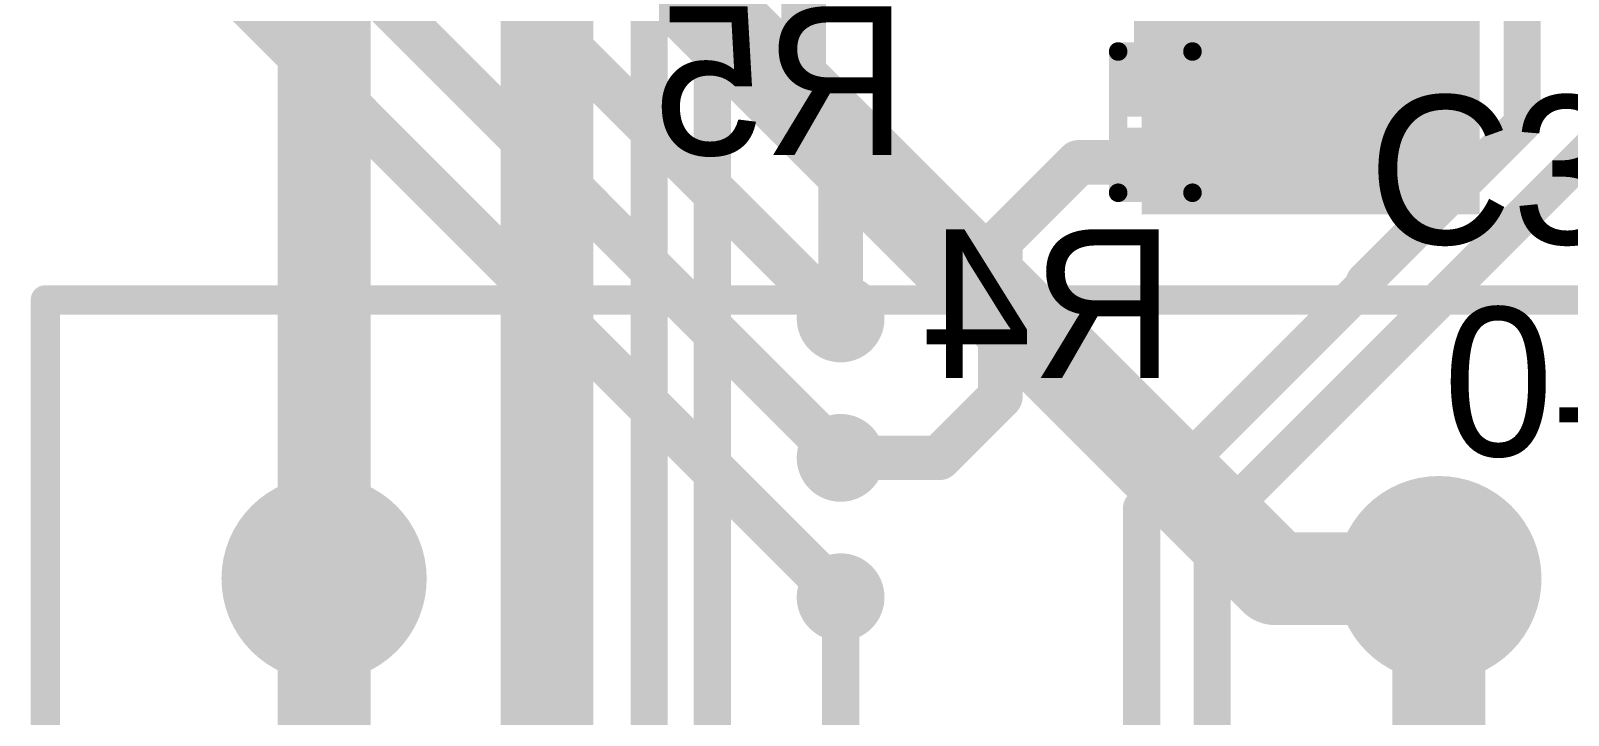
# Model space of a CAD drawing. Header units: millimetres. Extents: x 0.85 to 4.91, y 0.77 to 5.15.
# Drawn here: x 4.0961 to 4.5098, y 3.2632 to 3.4474 of the extents above; entities that cross this region are included whole.
import ezdxf

# ---------------------------------------------------------------- set-up
doc = ezdxf.new("R2010")
doc.units = ezdxf.units.MM
doc.header["$MEASUREMENT"] = 0
for name, color, linetype in [('BottomLayer', 5, 'Continuous'), ('BottomOverlay', 54, 'Continuous'), ('BottomPaste', 16, 'Continuous'), ('BottomSolder', 6, 'Continuous'), ('MultiLayer', 9, 'Continuous'), ('PadHoleLayer', 156, 'Continuous'), ('TopLayer', 1, 'Continuous'), ('TopOverlay', 2, 'Continuous'), ('TopSolder', 216, 'Continuous'), ('ViaHoleLayer', 16, 'Continuous')]:
    doc.layers.add(name, color=color, linetype=linetype)

# ---------------------------------------------------------------- blocks, each defined once
blk = doc.blocks.new('RAD_0_3_5')
at = {"layer": 'BottomLayer', "const_width": 0.02362}
for points in [[(-0.16181, 0, 1), (-0.13819, 0, 1)], [(0.13819, 0, 1), (0.16181, 0, 1)]]:
    blk.add_lwpolyline(points, format="xyb", close=True, dxfattribs=at)
at = {"layer": 'BottomSolder', "const_width": 0.02762}
for points in [[(-0.16381, 0, 1), (-0.13619, 0, 1)], [(0.13619, 0, 1), (0.16381, 0, 1)]]:
    blk.add_lwpolyline(points, format="xyb", close=True, dxfattribs=at)
at = {"layer": 'MultiLayer', "const_width": 0.02362}
for points in [[(-0.16181, 0, 1), (-0.13819, 0, 1)], [(0.13819, 0, 1), (0.16181, 0, 1)]]:
    blk.add_lwpolyline(points, format="xyb", close=True, dxfattribs=at)
at = {"layer": 'PadHoleLayer', "const_width": 0.01378}
for points in [[(-0.15689, 0, 1), (-0.14311, 0, 1)], [(0.14311, 0, 1), (0.15689, 0, 1)]]:
    blk.add_lwpolyline(points, format="xyb", close=True, dxfattribs=at)
at = {"layer": 'TopLayer', "const_width": 0.02362}
for points in [[(-0.16181, 0, 1), (-0.13819, 0, 1)], [(0.13819, 0, 1), (0.16181, 0, 1)]]:
    blk.add_lwpolyline(points, format="xyb", close=True, dxfattribs=at)
at = {"layer": 'TopOverlay', "const_width": 0.00787}
for points in [[(-0.225, -0.075), (-0.225, 0.075)], [(-0.225, 0.075), (0.225, 0.075)]]:
    blk.add_lwpolyline(points, dxfattribs=at)
at = {"layer": 'TopOverlay', "const_width": 0.00394}
blk.add_lwpolyline([(-0.22697, 0.075, 1), (-0.22303, 0.075, 1)], format="xyb", close=True, dxfattribs=at)
blk.add_lwpolyline([(-0.22697, 0.075, 1), (-0.22303, 0.075, 1)], format="xyb", close=True, dxfattribs=at)
at = {"layer": 'TopSolder', "const_width": 0.02762}
for points in [[(-0.16381, 0, 1), (-0.13619, 0, 1)], [(0.13619, 0, 1), (0.16381, 0, 1)]]:
    blk.add_lwpolyline(points, format="xyb", close=True, dxfattribs=at)
blk = doc.blocks.new('R___0201_B_195')
at = {"layer": 'BottomLayer'}
for points in [[(-0.01614, -0.00728), (-0.00551, -0.00728), (-0.01614, 0.00728), (-0.00551, 0.00728)], [(0.00551, -0.00728), (0.01614, -0.00728), (0.00551, 0.00728), (0.01614, 0.00728)]]:
    blk.add_solid(points, dxfattribs=at)
at = {"layer": 'BottomOverlay', "const_width": 0.005}
for points in [[(-0.019, 0.01), (-0.019, -0.01)], [(-0.019, 0.01), (0.019, 0.01)], [(0.019, 0.01), (0.019, -0.01)], [(-0.019, -0.01), (0.019, -0.01)]]:
    blk.add_lwpolyline(points, dxfattribs=at)
at = {"layer": 'BottomOverlay', "const_width": 0.0025}
for points in [[(-0.02025, 0.01, 1), (-0.01775, 0.01, 1)], [(-0.02025, 0.01, 1), (-0.01775, 0.01, 1)], [(0.01775, 0.01, 1), (0.02025, 0.01, 1)], [(0.01775, 0.01, 1), (0.02025, 0.01, 1)], [(-0.02025, -0.01, 1), (-0.01775, -0.01, 1)], [(-0.02025, -0.01, 1), (-0.01775, -0.01, 1)], [(0.01775, -0.01, 1), (0.02025, -0.01, 1)], [(0.01775, -0.01, 1), (0.02025, -0.01, 1)]]:
    blk.add_lwpolyline(points, format="xyb", close=True, dxfattribs=at)
at = {"layer": 'BottomPaste'}
for points in [[(-0.01614, -0.00728), (-0.00551, -0.00728), (-0.01614, 0.00728), (-0.00551, 0.00728)], [(0.00551, -0.00728), (0.01614, -0.00728), (0.00551, 0.00728), (0.01614, 0.00728)]]:
    blk.add_solid(points, dxfattribs=at)
at = {"layer": 'BottomSolder'}
for points in [[(-0.02014, -0.01128), (-0.00151, -0.01128), (-0.02014, 0.01128), (-0.00151, 0.01128)], [(0.00151, -0.01128), (0.02014, -0.01128), (0.00151, 0.01128), (0.02014, 0.01128)]]:
    blk.add_solid(points, dxfattribs=at)

msp = doc.modelspace()

# ---------------------------------------------------------------- linework, layer by layer
at = {"layer": 'BottomLayer'}
for points, const_width in [([(4.235, 3.016), (4.235, 3.59969)], 0.025), ([(4.2625, 2.9435), (4.2625, 3.5875)], 0.01), ([(4.2795, 2.916), (4.2795, 3.5765)], 0.01), ([(4.175, 3.3), (4.175, 3.469)], 0.025), ([(4.30405, 3.42095), (4.30405, 3.47579)], 0.012), ([(4.449, 3.41965), (4.449, 3.466)], 0.025), ([(4.39898, 3.43394), (4.39898, 3.46727)], 0.012), ([(4.4974, 3.4224), (4.4974, 3.46727)], 0.01), ([(4.39869, 3.43365), (4.39898, 3.43394)], 0.012), ([(4.30405, 3.42095), (4.314, 3.411)], 0.012), ([(4.455, 3.38), (4.4974, 3.4224)], 0.01), ([(4.414, 3.314), (4.51709, 3.41709)], 0.01), ([(4.357, 3.391), (4.378, 3.412)], 0.012), ([(4.378, 3.412), (4.39869, 3.412)], 0.012), ([(4.314, 3.37), (4.314, 3.411)], 0.012), ([(4.357, 3.349), (4.357, 3.391)], 0.012), ([(4.455, 3.37904), (4.455, 3.38)], 0.01), ([(4.395, 3.31904), (4.455, 3.37904)], 0.01), ([(4.3405, 3.3325), (4.357, 3.349)], 0.012), ([(4.314, 3.3325), (4.3405, 3.3325)], 0.012), ([(4.395, 2.945), (4.395, 3.31904)], 0.01), ([(4.414, 2.884), (4.414, 3.314)], 0.01), ([(4.175, 3.1315), (4.175, 3.3)], 0.025), ([(4.475, 3.1315), (4.475, 3.3)], 0.025), ([(4.313, 3.294), (4.314, 3.295)], 0.012), ([(4.314, 2.916), (4.314, 3.295)], 0.01)]:
    msp.add_lwpolyline(points, dxfattribs=dict(at, const_width=const_width))
for points, const_width in [([(4.39569, 3.43365, 1), (4.40169, 3.43365, 1)], 0.006), ([(4.39598, 3.43394, 1), (4.40198, 3.43394, 1)], 0.006), ([(4.39598, 3.43394, 1), (4.40198, 3.43394, 1)], 0.006), ([(4.44275, 3.41965, 1), (4.45525, 3.41965, 1)], 0.0125), ([(4.44309, 3.41965, 1), (4.45491, 3.41965, 1)], 0.01181), ([(4.30105, 3.42095, 1), (4.30705, 3.42095, 1)], 0.006), ([(4.30105, 3.42095, 1), (4.30705, 3.42095, 1)], 0.006), ([(4.4949, 3.4224, 1), (4.4999, 3.4224, 1)], 0.005), ([(4.4949, 3.4224, 1), (4.4999, 3.4224, 1)], 0.005), ([(4.375, 3.412, 1), (4.381, 3.412, 1)], 0.006), ([(4.375, 3.412, 1), (4.381, 3.412, 1)], 0.006), ([(4.39569, 3.412, 1), (4.40169, 3.412, 1)], 0.006), ([(4.311, 3.411, 1), (4.317, 3.411, 1)], 0.006), ([(4.311, 3.411, 1), (4.317, 3.411, 1)], 0.006), ([(4.354, 3.391, 1), (4.36, 3.391, 1)], 0.006), ([(4.354, 3.391, 1), (4.36, 3.391, 1)], 0.006), ([(4.4525, 3.38, 1), (4.4575, 3.38, 1)], 0.005), ([(4.4525, 3.38, 1), (4.4575, 3.38, 1)], 0.005), ([(4.30809, 3.37, 1), (4.31991, 3.37, 1)], 0.01181), ([(4.4525, 3.37904, 1), (4.4575, 3.37904, 1)], 0.005), ([(4.4525, 3.37904, 1), (4.4575, 3.37904, 1)], 0.005), ([(4.311, 3.37, 1), (4.317, 3.37, 1)], 0.006), ([(4.354, 3.349, 1), (4.36, 3.349, 1)], 0.006), ([(4.354, 3.349, 1), (4.36, 3.349, 1)], 0.006), ([(4.30809, 3.3325, 1), (4.31991, 3.3325, 1)], 0.01181), ([(4.311, 3.3325, 1), (4.317, 3.3325, 1)], 0.006), ([(4.3375, 3.3325, 1), (4.3435, 3.3325, 1)], 0.006), ([(4.3375, 3.3325, 1), (4.3435, 3.3325, 1)], 0.006), ([(4.3925, 3.31904, 1), (4.3975, 3.31904, 1)], 0.005), ([(4.3925, 3.31904, 1), (4.3975, 3.31904, 1)], 0.005), ([(4.4115, 3.314, 1), (4.4165, 3.314, 1)], 0.005), ([(4.4115, 3.314, 1), (4.4165, 3.314, 1)], 0.005), ([(4.16875, 3.3, 1), (4.18125, 3.3, 1)], 0.0125), ([(4.16875, 3.3, 1), (4.18125, 3.3, 1)], 0.0125), ([(4.46875, 3.3, 1), (4.48125, 3.3, 1)], 0.0125), ([(4.30809, 3.295, 1), (4.31991, 3.295, 1)], 0.01181), ([(4.31, 3.294, 1), (4.316, 3.294, 1)], 0.006), ([(4.311, 3.295, 1), (4.317, 3.295, 1)], 0.006), ([(4.3115, 3.295, 1), (4.3165, 3.295, 1)], 0.005)]:
    msp.add_lwpolyline(points, format="xyb", close=True, dxfattribs=dict(at, const_width=const_width))
at = {"layer": 'MultiLayer', "const_width": 0.01181}
for points in [[(4.44309, 3.41965, 1), (4.45491, 3.41965, 1)], [(4.30809, 3.37, 1), (4.31991, 3.37, 1)], [(4.30809, 3.3325, 1), (4.31991, 3.3325, 1)], [(4.30809, 3.295, 1), (4.31991, 3.295, 1)]]:
    msp.add_lwpolyline(points, format="xyb", close=True, dxfattribs=at)
at = {"layer": 'TopLayer'}
for points, const_width in [([(4.187, 3.544), (4.431, 3.3)], 0.025), ([(4.156, 3.528), (4.314, 3.37)], 0.012), ([(4.132, 3.5145), (4.314, 3.3325)], 0.012), ([(4.105, 3.504), (4.314, 3.295)], 0.012), ([(4.431, 3.3), (4.475, 3.3)], 0.025), ([(4.475, 3.3), (4.484, 3.3)], 0.025)]:
    msp.add_lwpolyline(points, dxfattribs=dict(at, const_width=const_width))
for points, const_width in [([(4.44309, 3.41965, 1), (4.45491, 3.41965, 1)], 0.01181), ([(4.30809, 3.37, 1), (4.31991, 3.37, 1)], 0.01181), ([(4.311, 3.37, 1), (4.317, 3.37, 1)], 0.006), ([(4.30809, 3.3325, 1), (4.31991, 3.3325, 1)], 0.01181), ([(4.311, 3.3325, 1), (4.317, 3.3325, 1)], 0.006), ([(4.42475, 3.3, 1), (4.43725, 3.3, 1)], 0.0125), ([(4.42475, 3.3, 1), (4.43725, 3.3, 1)], 0.0125), ([(4.46875, 3.3, 1), (4.48125, 3.3, 1)], 0.0125), ([(4.46875, 3.3, 1), (4.48125, 3.3, 1)], 0.0125), ([(4.47775, 3.3, 1), (4.49025, 3.3, 1)], 0.0125), ([(4.30809, 3.295, 1), (4.31991, 3.295, 1)], 0.01181), ([(4.311, 3.295, 1), (4.317, 3.295, 1)], 0.006)]:
    msp.add_lwpolyline(points, format="xyb", close=True, dxfattribs=dict(at, const_width=const_width))
msp.add_solid([(4.395, 3.398), (4.486, 3.398), (4.395, 3.497), (4.486, 3.497)], dxfattribs=at)
at = {"layer": 'ViaHoleLayer', "const_width": 0.00591}
for points in [[(4.44605, 3.41965, 1), (4.45195, 3.41965, 1)], [(4.31105, 3.37, 1), (4.31695, 3.37, 1)], [(4.31105, 3.3325, 1), (4.31695, 3.3325, 1)], [(4.31105, 3.295, 1), (4.31695, 3.295, 1)]]:
    msp.add_lwpolyline(points, format="xyb", close=True, dxfattribs=at)

# ---------------------------------------------------------------- block references
for name, p, rotation in [('R___0201_B_195', (4.39869, 3.42283), 90), ('RAD_0_3_5', (4.325, 3.3), 360)]:
    msp.add_blockref(name, p, dxfattribs=dict(rotation=rotation))

# ---------------------------------------------------------------- texts
at = {"layer": 'BottomOverlay', "text_generation_flag": 2}
for s, p in [('R5', (4.332, 3.414)), ('R4', (4.404, 3.354)), ('R40', (4.57424, 3.333))]:
    msp.add_text(s, height=0.04, dxfattribs=at).set_placement(p)
at = {"layer": 'TopOverlay'}
msp.add_text('C37', height=0.04, dxfattribs=at).set_placement((4.456, 3.39))

doc.saveas('drawing.dxf')
